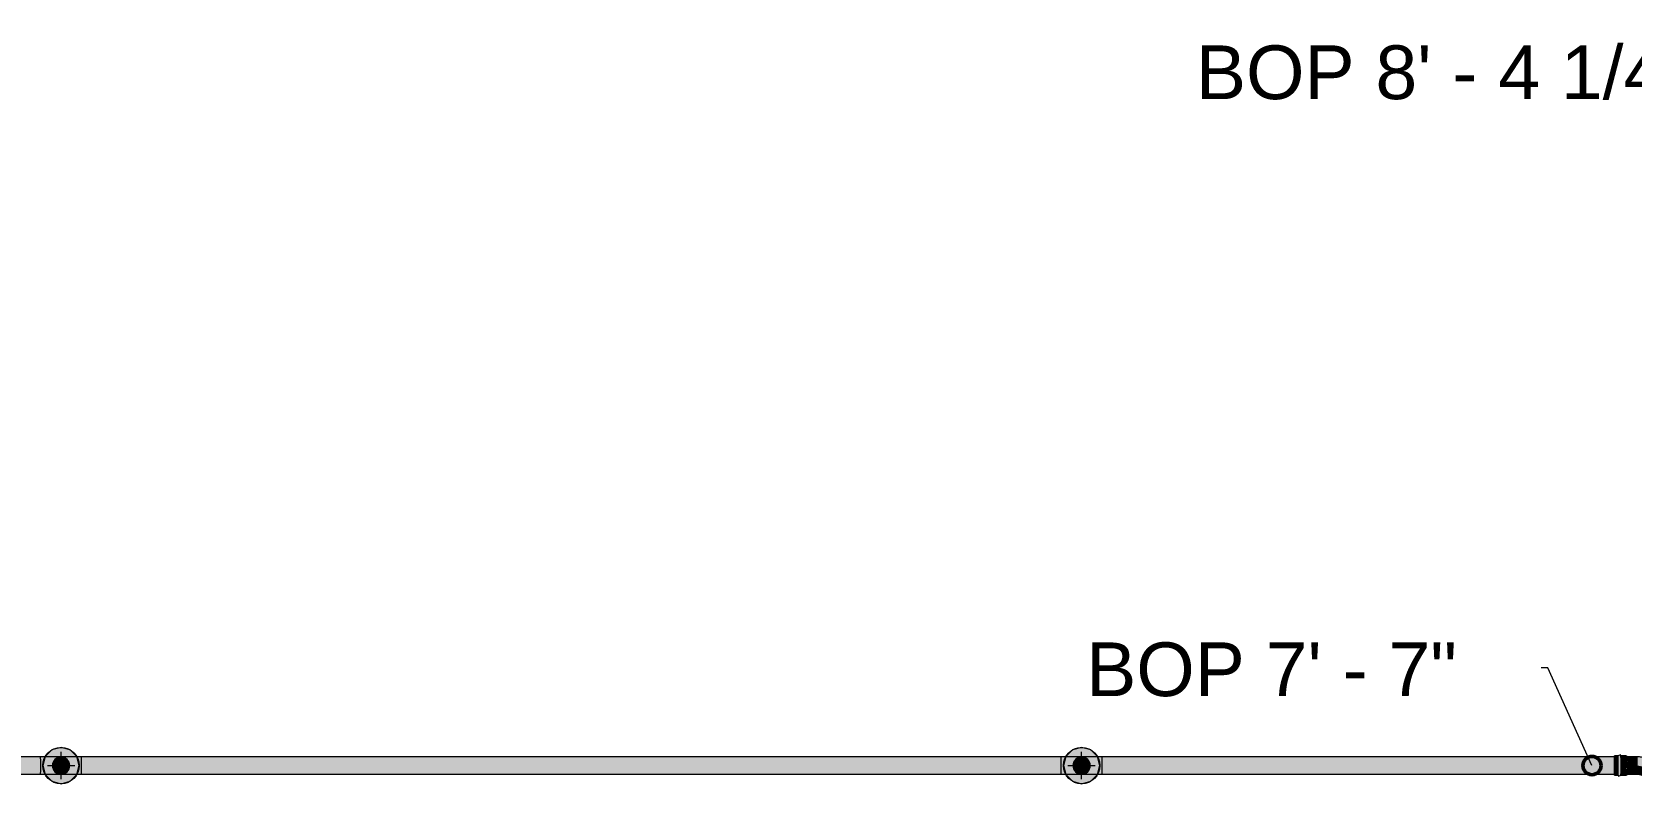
# Model space of a CAD drawing. Header units: inches. Extents: x -3385 to 41, y 7 to 1342.
# Drawn here: x -1183.2 to -1007.7, y 919.2 to 1004.3 of the extents above; entities that cross this region are included whole.
import ezdxf

# ---------------------------------------------------------------- set-up
doc = ezdxf.new("R2010")
doc.units = ezdxf.units.IN
doc.header["$MEASUREMENT"] = 0
for name, color, linetype, lineweight in [('A-ANNO-NOTE', 131, 'Continuous', 9), ('G-ANNO-DIMS', 111, 'Continuous', 9), ('P-PIPE', 3, 'Continuous', 9), ('P-PIPE-CNTR', 3, 'Continuous', 9)]:
    doc.layers.add(name, color=color, linetype=linetype, lineweight=lineweight)
doc.styles.add('Arial', font='arial.ttf', dxfattribs={"height": 5.901198})

# ---------------------------------------------------------------- blocks, each defined once
blk = doc.blocks.new('Victaulic-VicPress316-Elbow 90-45deg Style P568_P571 - Standard-1108852-LOWER PARKING')
at = {"layer": 'P-PIPE'}
for points in [[(-1008.96, 922.52), (-1008.8, 922.68), (-1008.79, 924.07), (-1008.8, 924.8), (-1008.83, 924.85), (-1008.94, 924.94), (-1008.96, 924.97), (-1009.12, 924.8), (-1009.12, 923.41), (-1009.12, 922.68), (-1009.09, 922.63), (-1008.98, 922.54)], [(-1008.8, 922.68), (-1008.24, 922.68), (-1008.23, 924.07), (-1008.24, 924.8), (-1008.8, 924.8), (-1008.79, 923.41), (-1008.79, 922.75)], [(-1008.24, 922.68), (-1008.1, 922.74), (-1008.03, 922.8), (-1008.05, 922.83), (-1008.02, 922.99), (-1008.04, 923.09), (-1008.02, 923.4), (-1008.02, 923.46), (-1008.03, 923.57), (-1008.04, 923.81), (-1008.03, 924.11), (-1008.05, 924.22), (-1008.02, 924.52), (-1008.05, 924.63), (-1008.04, 924.7), (-1008.06, 924.71), (-1008.07, 924.73), (-1008.12, 924.77), (-1008.24, 924.8), (-1008.23, 923.41), (-1008.24, 922.71)], [(-1008.04, 923.74), (-1006.96, 923.74), (-1006.97, 924.69), (-1008.03, 924.68), (-1008.05, 924.63), (-1008.03, 924.46), (-1008.04, 924.41), (-1008.03, 924.11), (-1008.02, 924.02), (-1008.03, 923.89), (-1008.04, 923.75)], [(-1008.02, 922.79), (-1006.96, 922.81), (-1006.96, 923.74), (-1008.04, 923.73), (-1008.02, 923.4), (-1008.05, 923.25), (-1008.04, 923.2), (-1008.04, 923.06), (-1008.02, 922.96), (-1008.05, 922.82), (-1008.02, 922.79)], [(-1004.95, 921.72), (-1004, 921.73), (-1004.05, 921.97), (-1004.12, 922.45), (-1004.25, 922.89), (-1004.43, 923.2), (-1004.83, 923.77), (-1004.9, 923.84), (-1005.31, 924.12), (-1005.54, 924.29), (-1005.83, 924.47), (-1006.24, 924.57), (-1006.89, 924.68), (-1006.97, 924.69), (-1006.96, 924.35), (-1006.96, 923.74), (-1006.19, 923.59), (-1005.54, 923.15), (-1005.1, 922.49), (-1004.95, 921.72)], [(-1008.88, 922.6), (-1008.83, 922.63), (-1008.8, 922.68), (-1008.87, 922.61)], [(-1005.42, 920.64), (-1005.32, 920.65), (-1005.22, 920.67), (-1005.09, 920.65), (-1004.95, 920.64), (-1004.95, 921.72), (-1005.9, 921.73), (-1005.89, 920.66), (-1005.84, 920.64), (-1005.67, 920.66), (-1005.61, 920.65), (-1005.43, 920.64)], [(-1004.03, 920.64), (-1004.03, 920.64), (-1004, 920.67), (-1004.01, 921.73), (-1004.95, 921.72), (-1004.93, 920.64), (-1004.61, 920.66), (-1004.46, 920.64), (-1004.35, 920.65), (-1004.27, 920.65), (-1004.17, 920.67), (-1004.03, 920.64)], [(-1005.27, 919.56), (-1003.89, 919.57), (-1003.84, 919.6), (-1003.75, 919.71), (-1003.73, 919.73), (-1003.89, 919.9), (-1005.27, 919.89), (-1006.01, 919.9), (-1006.06, 919.86), (-1006.15, 919.76), (-1006.17, 919.73), (-1006.01, 919.57), (-1005.27, 919.56)], [(-1005.27, 920.45), (-1003.89, 920.45), (-1003.95, 920.59), (-1004.01, 920.66), (-1004.03, 920.64), (-1004.2, 920.67), (-1004.3, 920.64), (-1004.61, 920.66), (-1004.66, 920.67), (-1004.78, 920.65), (-1005.02, 920.65), (-1005.32, 920.65), (-1005.43, 920.64), (-1005.72, 920.67), (-1005.84, 920.64), (-1005.9, 920.67), (-1005.9, 920.67), (-1005.92, 920.63), (-1005.94, 920.62), (-1005.98, 920.58), (-1006.01, 920.45), (-1005.27, 920.45)], [(-1005.25, 919.89), (-1003.89, 919.9), (-1003.89, 920.45), (-1005.27, 920.45), (-1006.01, 920.45), (-1006.01, 919.9), (-1005.27, 919.89)], [(-1003.81, 919.81), (-1003.84, 919.86), (-1003.89, 919.9), (-1003.81, 919.82)], [(-1005.27, 919.19), (-1003.89, 919.19), (-1003.89, 919.57), (-1005.27, 919.56), (-1006.01, 919.57), (-1006.01, 919.19), (-1005.54, 919.19)]]:
    blk.add_hatch(color=256, dxfattribs=at).paths.add_polyline_path(points, flags=0)
h = blk.add_hatch(color=256, dxfattribs=at)
h.paths.add_polyline_path([(-1009.5, 922.68), (-1009.12, 922.68), (-1009.12, 923.74), (-1009.5, 923.74), (-1009.5, 922.75)], flags=0)
h.paths.add_polyline_path([(-1009.5, 923.74), (-1009.12, 923.74), (-1009.12, 924.8), (-1009.5, 924.8), (-1009.5, 923.91)], flags=0)
h = blk.add_hatch(color=256, dxfattribs=at)
h.paths.add_polyline_path([(-1004.95, 921.72), (-1005.1, 922.49), (-1005.54, 923.15), (-1006.19, 923.59), (-1006.96, 923.74), (-1006.96, 922.79), (-1006.43, 922.65), (-1006.04, 922.25), (-1005.88, 921.73), (-1005.11, 921.72)], flags=0)
h.paths.add_polyline_path([(-1006.96, 923.41), (-1006.96, 923.41), (-1006.63, 923.44)], flags=0)
h = blk.add_hatch(color=256, dxfattribs=at)
h.paths.add_polyline_path([(-1005.83, 924.47), (-1006.35, 924.59), (-1006.24, 924.57), (-1005.95, 924.5)], flags=0)
h.paths.add_polyline_path([(-1005.12, 923.99), (-1005.54, 924.29), (-1005.49, 924.26), (-1005.21, 924.06)], flags=0)
for p, q in [((-1009.12, 924.8), (-1009.5, 924.8)), ((-1008.24, 924.8), (-1008.8, 924.8)), ((-1008.24, 924.8), (-1008.05, 924.72)), ((-1006.97, 924.69), (-1008.07, 924.69)), ((-1008.05, 924.72), (-1008.02, 924.69)), ((-1009.5, 922.68), (-1009.12, 922.68)), ((-1008.8, 922.68), (-1008.24, 922.68)), ((-1008.24, 922.68), (-1008.02, 922.79)), ((-1008.09, 922.79), (-1006.97, 922.79)), ((-1005.9, 921.73), (-1005.9, 920.62)), ((-1004, 920.61), (-1004, 921.73)), ((-1006.01, 920.45), (-1005.9, 920.67)), ((-1006.01, 920.45), (-1006.01, 919.9)), ((-1003.97, 920.65), (-1004, 920.67)), ((-1003.89, 920.45), (-1003.97, 920.65)), ((-1003.89, 919.9), (-1003.89, 920.45)), ((-1006.01, 919.57), (-1006.01, 919.19)), ((-1003.89, 919.19), (-1003.89, 919.57))]:
    blk.add_line(p, q, dxfattribs=at)
at = {"layer": 'P-PIPE', "flags": 128}
for points in [[(-1008.84, 924.92), (-1009.12, 924.82), (-1009.12, 924.81), (-1009.12, 924.8), (-1009.13, 924.79), (-1009.13, 924.78), (-1009.13, 924.77), (-1009.13, 924.76)], [(-1009.08, 922.57), (-1008.8, 922.67), (-1008.8, 922.68), (-1008.8, 922.68), (-1008.79, 922.69), (-1008.79, 922.7), (-1008.79, 922.71), (-1008.79, 922.72), (-1008.79, 922.73), (-1008.79, 922.75), (-1008.79, 922.76), (-1008.79, 922.78), (-1008.79, 922.8), (-1008.79, 922.82), (-1008.79, 922.84), (-1008.79, 922.86), (-1008.79, 922.89), (-1008.79, 922.92), (-1008.79, 922.94), (-1008.79, 922.97), (-1008.79, 923), (-1008.79, 923.03), (-1008.79, 923.06), (-1008.79, 923.1), (-1008.79, 923.13), (-1008.79, 923.17), (-1008.79, 923.2), (-1008.79, 923.24), (-1008.79, 923.28), (-1008.79, 923.32), (-1008.79, 923.35), (-1008.79, 923.39), (-1008.79, 923.43), (-1008.79, 923.48), (-1008.79, 923.52), (-1008.79, 923.56), (-1008.79, 923.6), (-1008.79, 923.64), (-1008.79, 923.68), (-1008.79, 923.73), (-1008.79, 923.77), (-1008.79, 923.81), (-1008.79, 923.85), (-1008.79, 923.9), (-1008.79, 923.94), (-1008.79, 923.98), (-1008.79, 924.02), (-1008.79, 924.06), (-1008.79, 924.1), (-1008.79, 924.14), (-1008.79, 924.18), (-1008.79, 924.22), (-1008.79, 924.26), (-1008.79, 924.29), (-1008.79, 924.33), (-1008.79, 924.36), (-1008.79, 924.4), (-1008.79, 924.43), (-1008.79, 924.46), (-1008.79, 924.49), (-1008.79, 924.52), (-1008.79, 924.55), (-1008.79, 924.58), (-1008.79, 924.6), (-1008.79, 924.63), (-1008.79, 924.65), (-1008.79, 924.67), (-1008.79, 924.69), (-1008.79, 924.71), (-1008.79, 924.73), (-1008.79, 924.74), (-1008.79, 924.75), (-1008.79, 924.77), (-1008.79, 924.78), (-1008.79, 924.79), (-1008.79, 924.79), (-1008.8, 924.8), (-1008.8, 924.81), (-1008.8, 924.83), (-1008.84, 924.92)], [(-1004.86, 923.82), (-1004.95, 923.9), (-1005.04, 923.98), (-1005.13, 924.06), (-1005.22, 924.13), (-1005.32, 924.2), (-1005.42, 924.26), (-1005.52, 924.32), (-1005.63, 924.37), (-1005.74, 924.43), (-1005.85, 924.47), (-1005.96, 924.52), (-1006.07, 924.55), (-1006.18, 924.59), (-1006.3, 924.62), (-1006.41, 924.64), (-1006.53, 924.66), (-1006.65, 924.68), (-1006.77, 924.69), (-1006.88, 924.69), (-1006.97, 924.69)], [(-1004, 921.73), (-1004, 921.85), (-1004.01, 921.96), (-1004.02, 922.08), (-1004.04, 922.2), (-1004.06, 922.32), (-1004.08, 922.43), (-1004.12, 922.55), (-1004.15, 922.66), (-1004.19, 922.77), (-1004.23, 922.88), (-1004.28, 922.99), (-1004.34, 923.1), (-1004.39, 923.2), (-1004.45, 923.3), (-1004.52, 923.4), (-1004.59, 923.5), (-1004.66, 923.59), (-1004.74, 923.68), (-1004.82, 923.77), (-1004.86, 923.82)], [(-1009.13, 922.72), (-1009.13, 922.71), (-1009.13, 922.7), (-1009.13, 922.69), (-1009.12, 922.68), (-1009.12, 922.68), (-1009.12, 922.66), (-1009.08, 922.57)], [(-1006.97, 922.79), (-1006.92, 922.79), (-1006.88, 922.79), (-1006.84, 922.78), (-1006.8, 922.78), (-1006.75, 922.77), (-1006.71, 922.76), (-1006.67, 922.75), (-1006.63, 922.74), (-1006.59, 922.72), (-1006.55, 922.71), (-1006.51, 922.69), (-1006.47, 922.67), (-1006.44, 922.65), (-1006.4, 922.63), (-1006.36, 922.61), (-1006.33, 922.58), (-1006.3, 922.56), (-1006.26, 922.53), (-1006.23, 922.5), (-1006.21, 922.48)], [(-1006.21, 922.48), (-1006.18, 922.45), (-1006.15, 922.42), (-1006.13, 922.38), (-1006.1, 922.35), (-1006.08, 922.31), (-1006.05, 922.28), (-1006.03, 922.24), (-1006.01, 922.2), (-1005.99, 922.17), (-1005.98, 922.13), (-1005.96, 922.09), (-1005.95, 922.05), (-1005.94, 922), (-1005.93, 921.96), (-1005.92, 921.92), (-1005.91, 921.88), (-1005.91, 921.84), (-1005.9, 921.79), (-1005.9, 921.75), (-1005.9, 921.73)], [(-1005.96, 919.9), (-1005.98, 919.9), (-1005.99, 919.9), (-1006, 919.9), (-1006, 919.9), (-1006.01, 919.9), (-1006.02, 919.9), (-1006.05, 919.89), (-1006.13, 919.62)], [(-1006.13, 919.62), (-1006.02, 919.57), (-1006.01, 919.57), (-1006.01, 919.57), (-1006, 919.57), (-1005.99, 919.57), (-1005.98, 919.57), (-1005.97, 919.57), (-1005.96, 919.57), (-1005.94, 919.57), (-1005.93, 919.57), (-1005.91, 919.57), (-1005.89, 919.57), (-1005.87, 919.57), (-1005.85, 919.57), (-1005.82, 919.57), (-1005.8, 919.57), (-1005.77, 919.57), (-1005.74, 919.56), (-1005.72, 919.56), (-1005.69, 919.56), (-1005.65, 919.56), (-1005.62, 919.56), (-1005.59, 919.56), (-1005.55, 919.56), (-1005.52, 919.56), (-1005.48, 919.56), (-1005.45, 919.56), (-1005.41, 919.56), (-1005.37, 919.56), (-1005.33, 919.56), (-1005.29, 919.56), (-1005.25, 919.56), (-1005.21, 919.56), (-1005.17, 919.56), (-1005.13, 919.56), (-1005.08, 919.56), (-1005.04, 919.56), (-1005, 919.56), (-1004.96, 919.56), (-1004.91, 919.56), (-1004.87, 919.56), (-1004.83, 919.56), (-1004.79, 919.56), (-1004.75, 919.56), (-1004.7, 919.56), (-1004.66, 919.56), (-1004.62, 919.56), (-1004.58, 919.56), (-1004.54, 919.56), (-1004.5, 919.56), (-1004.47, 919.56), (-1004.43, 919.56), (-1004.39, 919.56), (-1004.36, 919.56), (-1004.32, 919.56), (-1004.29, 919.56), (-1004.26, 919.56), (-1004.22, 919.56), (-1004.19, 919.56), (-1004.17, 919.56), (-1004.14, 919.57), (-1004.11, 919.57), (-1004.09, 919.57), (-1004.06, 919.57), (-1004.04, 919.57), (-1004.02, 919.57), (-1004, 919.57), (-1003.98, 919.57), (-1003.96, 919.57), (-1003.95, 919.57), (-1003.94, 919.57), (-1003.92, 919.57), (-1003.91, 919.57), (-1003.9, 919.57), (-1003.9, 919.57), (-1003.89, 919.57), (-1003.88, 919.57), (-1003.85, 919.57), (-1003.77, 919.85)], [(-1003.77, 919.85), (-1003.88, 919.9), (-1003.89, 919.9), (-1003.89, 919.9), (-1003.9, 919.9), (-1003.91, 919.9), (-1003.92, 919.9), (-1003.93, 919.9)]]:
    blk.add_lwpolyline(points, dxfattribs=at)
at = {"layer": 'P-PIPE'}
for centre, major_axis, ratio, start_param, end_param in [((-1009.5, 923.74), (0, 1.06), 0.004151, 3.141593, 6.279019), ((-1009.5, 923.74), (0, 1.06), 0.004151, 0, 0.340759), ((-1009.12, 923.74), (0, 1.06), 0.004151, 3.141593, 6.279019), ((-1008.8, 923.74), (0, 1.06), 0.004151, 3.141593, 6.279019), ((-1008.02, 923.74), (0, 0.95), 0.004151, 5.62385, 5.6507), ((-1008.02, 923.74), (0, 0.95), 0.004151, 5.022382, 5.043115), ((-1008.02, 923.74), (0, 0.95), 0.004151, 4.37333, 4.394063), ((-1009.5, 923.74), (0, 1.06), 0.004151, 2.803091, 2.899771), ((-1008.02, 923.74), (0, 0.95), 0.004151, 3.765745, 3.792594), ((-1004.95, 919.9), (1.06, 0), 0.004167, 3.145744, 6.283185), ((-1004.95, 920.67), (0.95, 0), 0.004167, 3.774062, 3.800912), ((-1004.95, 920.67), (0.95, 0), 0.004167, 4.381647, 4.402381), ((-1004.95, 920.67), (0.95, 0), 0.004167, 5.0307, 5.051433), ((-1004.95, 920.67), (0.95, 0), 0.004167, 5.632168, 5.659018), ((-1004.95, 919.57), (1.06, 0), 0.004167, 3.145744, 6.283185), ((-1004.95, 919.19), (-1.06, 0), 0.004167, 0.004151, 3.141593)]:
    blk.add_ellipse(centre, major_axis=major_axis, ratio=ratio, start_param=start_param, end_param=end_param, dxfattribs=at)

msp = doc.modelspace()

# ---------------------------------------------------------------- hatches: boundary and pattern name
at = {"layer": 'A-ANNO-NOTE'}
h = msp.add_hatch(color=256, dxfattribs=at)
edge = h.paths.add_edge_path(flags=0)
edge.add_arc((-1180, 923.743), 2, 0, 360)
for points in [[(-1180, 921.743), (-1179, 922.011), (-1178.268, 922.743), (-1178, 923.743), (-1178.268, 924.743), (-1179, 925.475), (-1180, 925.743), (-1181, 925.475), (-1181.732, 924.743), (-1182, 923.743), (-1181.732, 922.743), (-1181, 922.011)], [(-1068, 921.743), (-1067, 922.011), (-1066.268, 922.743), (-1066, 923.743), (-1066.268, 924.743), (-1067, 925.475), (-1068, 925.743), (-1069, 925.475), (-1069.732, 924.743), (-1070, 923.743), (-1069.732, 922.743), (-1069, 922.011)]]:
    msp.add_hatch(color=256, dxfattribs=at).paths.add_polyline_path(points, flags=0)
h = msp.add_hatch(color=256, dxfattribs=at)
edge = h.paths.add_edge_path(flags=0)
edge.add_arc((-1068, 923.743), 2, 0, 360)
at = {"layer": 'P-PIPE'}
for points in [[(-1196.138, 923.742), (-1182.24, 923.742), (-1182.244, 924.692), (-1289.755, 924.692), (-1289.752, 924.217), (-1289.751, 923.742), (-1266.037, 923.742)], [(-1266.037, 922.792), (-1182.244, 922.792), (-1182.24, 923.269), (-1182.24, 923.742), (-1289.751, 923.742), (-1289.753, 922.792), (-1283.512, 922.792)], [(-1180, 922.793), (-1179.754, 922.825), (-1179.525, 922.92), (-1179.328, 923.071), (-1179.177, 923.268), (-1179.082, 923.497), (-1179.05, 923.743), (-1179.082, 923.989), (-1179.177, 924.218), (-1179.328, 924.415), (-1179.525, 924.566), (-1179.754, 924.66), (-1180, 924.693), (-1180.246, 924.66), (-1180.475, 924.566), (-1180.672, 924.415), (-1180.823, 924.218), (-1180.918, 923.989), (-1180.95, 923.743), (-1180.918, 923.497), (-1180.823, 923.268), (-1180.672, 923.071), (-1180.475, 922.92), (-1180.246, 922.825)], [(-1091.289, 923.742), (-1070.24, 923.742), (-1070.244, 924.692), (-1177.756, 924.692), (-1177.752, 924.217), (-1177.752, 923.742), (-1126.238, 923.742)], [(-1126.238, 922.792), (-1070.244, 922.792), (-1070.24, 923.269), (-1070.24, 923.742), (-1177.752, 923.742), (-1177.754, 922.792), (-1161.188, 922.792)], [(-1068, 922.793), (-1067.754, 922.825), (-1067.525, 922.92), (-1067.328, 923.071), (-1067.177, 923.268), (-1067.082, 923.497), (-1067.05, 923.743), (-1067.082, 923.989), (-1067.177, 924.218), (-1067.328, 924.415), (-1067.525, 924.566), (-1067.754, 924.66), (-1068, 924.693), (-1068.246, 924.66), (-1068.475, 924.566), (-1068.672, 924.415), (-1068.823, 924.218), (-1068.918, 923.989), (-1068.95, 923.743), (-1068.918, 923.497), (-1068.823, 923.268), (-1068.672, 923.071), (-1068.475, 922.92), (-1068.246, 922.825)], [(-1012.652, 923.742), (-1009.496, 923.748), (-1009.501, 924.692), (-1065.756, 924.692), (-1065.752, 924.217), (-1065.752, 923.742), (-1021.39, 923.742)], [(-1009.499, 922.792), (-1009.501, 923.742), (-1065.752, 923.742), (-1065.754, 922.792), (-1009.499, 922.792)]]:
    msp.add_hatch(color=256, dxfattribs=at).paths.add_polyline_path(points, flags=0)
h = msp.add_hatch(color=256, dxfattribs=at)
h.paths.add_polyline_path([(-1177.752, 923.742), (-1177.756, 924.693), (-1179.996, 924.693), (-1179.753, 924.66), (-1179.466, 924.53), (-1179.309, 924.396), (-1179.17, 924.203), (-1179.081, 923.988), (-1179.049, 923.742), (-1178.663, 923.742)], flags=0)
h.paths.add_polyline_path([(-1182.24, 923.988), (-1182.24, 923.988), (-1181.015, 923.755)], flags=0)
h.paths.add_polyline_path([(-1182.24, 923.742), (-1180.95, 923.746), (-1180.916, 923.996), (-1180.822, 924.219), (-1180.672, 924.415), (-1180.433, 924.583), (-1180.361, 924.622), (-1180.182, 924.675), (-1180.003, 924.693), (-1182.244, 924.693), (-1182.24, 924.217), (-1182.24, 923.912)], flags=0)
h = msp.add_hatch(color=256, dxfattribs=at)
h.paths.add_polyline_path([(-1178.663, 922.792), (-1177.756, 922.792), (-1177.752, 923.267), (-1177.752, 923.742), (-1179.05, 923.734), (-1179.083, 923.489), (-1179.177, 923.267), (-1179.328, 923.069), (-1179.566, 922.902), (-1179.638, 922.863), (-1179.817, 922.809), (-1179.991, 922.792), (-1179.525, 922.792)], flags=0)
h.paths.add_polyline_path([(-1180.165, 922.792), (-1180.012, 922.793), (-1180.246, 922.824), (-1180.532, 922.955), (-1180.689, 923.088), (-1180.837, 923.3), (-1180.918, 923.497), (-1180.95, 923.742), (-1182.24, 923.742), (-1182.244, 922.792), (-1180.246, 922.792)], flags=0)
h = msp.add_hatch(color=256, dxfattribs=at)
h.paths.add_polyline_path([(-1180, 922.792), (-1179.749, 922.826), (-1179.522, 922.921), (-1179.324, 923.074), (-1179.174, 923.272), (-1179.081, 923.499), (-1179.05, 923.751), (-1179.082, 923.991), (-1179.178, 924.221), (-1179.329, 924.416), (-1179.527, 924.567), (-1179.755, 924.661), (-1180.002, 924.693), (-1180.247, 924.66), (-1180.476, 924.565), (-1180.672, 924.414), (-1180.824, 924.217), (-1180.918, 923.987), (-1180.95, 923.739), (-1180.917, 923.494), (-1180.822, 923.265), (-1180.67, 923.068), (-1180.472, 922.918), (-1180.242, 922.823), (-1180, 922.792)], flags=0)
h.paths.add_polyline_path([(-1180, 922.793), (-1180.253, 922.828), (-1180.475, 922.92), (-1180.672, 923.071), (-1180.824, 923.272), (-1180.918, 923.497), (-1180.95, 923.746), (-1180.918, 923.989), (-1180.823, 924.218), (-1180.672, 924.415), (-1180.473, 924.566), (-1180.246, 924.66), (-1179.997, 924.692), (-1179.754, 924.66), (-1179.525, 924.566), (-1179.328, 924.415), (-1179.175, 924.211), (-1179.082, 923.989), (-1179.05, 923.742), (-1179.086, 923.488), (-1179.177, 923.268), (-1179.336, 923.065), (-1179.525, 922.92), (-1179.763, 922.824)], flags=0)
h = msp.add_hatch(color=256, dxfattribs=at)
h.paths.add_polyline_path([(-1070.24, 923.988), (-1070.24, 923.988), (-1069.015, 923.755)], flags=0)
h.paths.add_polyline_path([(-1068.95, 923.742), (-1068.916, 923.996), (-1068.822, 924.219), (-1068.672, 924.415), (-1068.433, 924.583), (-1068.361, 924.622), (-1068.182, 924.675), (-1068.003, 924.693), (-1070.244, 924.693), (-1070.24, 924.217), (-1070.24, 923.742), (-1069.02, 923.742)], flags=0)
h.paths.add_polyline_path([(-1067.049, 923.742), (-1065.752, 923.742), (-1065.756, 924.693), (-1067.996, 924.693), (-1067.753, 924.66), (-1067.466, 924.53), (-1067.309, 924.396), (-1067.17, 924.203), (-1067.081, 923.988), (-1067.05, 923.751)], flags=0)
h = msp.add_hatch(color=256, dxfattribs=at)
h.paths.add_polyline_path([(-1065.756, 922.792), (-1065.752, 923.267), (-1065.752, 923.742), (-1067.05, 923.734), (-1067.083, 923.489), (-1067.177, 923.267), (-1067.328, 923.069), (-1067.566, 922.902), (-1067.638, 922.863), (-1067.817, 922.809), (-1067.991, 922.792), (-1067.525, 922.792)], flags=0)
h.paths.add_polyline_path([(-1070.244, 922.792), (-1068.012, 922.793), (-1068.246, 922.824), (-1068.532, 922.955), (-1068.689, 923.088), (-1068.837, 923.3), (-1068.918, 923.497), (-1068.95, 923.742), (-1070.24, 923.742), (-1070.243, 922.824)], flags=0)
h = msp.add_hatch(color=256, dxfattribs=at)
h.paths.add_polyline_path([(-1068, 922.792), (-1067.749, 922.826), (-1067.522, 922.921), (-1067.324, 923.074), (-1067.174, 923.272), (-1067.081, 923.499), (-1067.05, 923.751), (-1067.082, 923.991), (-1067.178, 924.221), (-1067.329, 924.416), (-1067.527, 924.567), (-1067.755, 924.661), (-1068.002, 924.693), (-1068.247, 924.66), (-1068.476, 924.565), (-1068.672, 924.414), (-1068.824, 924.217), (-1068.918, 923.987), (-1068.95, 923.739), (-1068.917, 923.494), (-1068.822, 923.265), (-1068.67, 923.068), (-1068.472, 922.918), (-1068.242, 922.823), (-1068, 922.792)], flags=0)
h.paths.add_polyline_path([(-1068, 922.793), (-1068.253, 922.828), (-1068.475, 922.92), (-1068.672, 923.071), (-1068.824, 923.272), (-1068.918, 923.497), (-1068.95, 923.746), (-1068.918, 923.989), (-1068.823, 924.218), (-1068.672, 924.415), (-1068.473, 924.566), (-1068.246, 924.66), (-1067.997, 924.692), (-1067.754, 924.66), (-1067.525, 924.566), (-1067.328, 924.415), (-1067.175, 924.211), (-1067.082, 923.989), (-1067.05, 923.742), (-1067.086, 923.488), (-1067.177, 923.268), (-1067.336, 923.065), (-1067.525, 922.92), (-1067.763, 922.824)], flags=0)

# ---------------------------------------------------------------- linework, layer by layer
at = {"layer": 'A-ANNO-NOTE'}
for p, q in [((-1181, 925.475), (-1181.732, 924.743)), ((-1180, 925.743), (-1181, 925.475)), ((-1179, 925.475), (-1180, 925.743)), ((-1178.268, 924.743), (-1179, 925.475)), ((-1069, 925.475), (-1069.732, 924.743)), ((-1068, 925.743), (-1069, 925.475)), ((-1067, 925.475), (-1068, 925.743)), ((-1066.268, 924.743), (-1067, 925.475)), ((-1181.732, 924.743), (-1182, 923.743)), ((-1182, 923.743), (-1181.732, 922.743)), ((-1178, 923.743), (-1178.268, 924.743)), ((-1178.268, 922.743), (-1178, 923.743)), ((-1069.732, 924.743), (-1070, 923.743)), ((-1070, 923.743), (-1069.732, 922.743)), ((-1066, 923.743), (-1066.268, 924.743)), ((-1066.268, 922.743), (-1066, 923.743)), ((-1181.732, 922.743), (-1181, 922.011)), ((-1181, 922.011), (-1180, 921.743)), ((-1180, 921.743), (-1179, 922.011)), ((-1179, 922.011), (-1178.268, 922.743)), ((-1069.732, 922.743), (-1069, 922.011)), ((-1069, 922.011), (-1068, 921.743)), ((-1068, 921.743), (-1067, 922.011)), ((-1067, 922.011), (-1066.268, 922.743))]:
    msp.add_line(p, q, dxfattribs=at)
for centre in [(-1180, 923.743), (-1068, 923.743)]:
    msp.add_circle(centre, 2, dxfattribs=at)
at = {"layer": 'G-ANNO-DIMS'}
for p, q in [((-1016.838, 934.462), (-1025.611, 934.462)), ((-1011.985, 923.742), (-1016.838, 934.462))]:
    msp.add_line(p, q, dxfattribs=at)
at = {"layer": 'G-ANNO-DIMS', "lineweight": 50}
msp.add_circle((-1011.985, 923.742), 1, dxfattribs=at)
at = {"layer": 'P-PIPE'}
for p, q in [((-1182.244, 924.692), (-1289.755, 924.692)), ((-1177.756, 924.693), (-1182.244, 924.693)), ((-1070.244, 924.692), (-1177.756, 924.692)), ((-1065.756, 924.693), (-1070.244, 924.693)), ((-1009.499, 924.692), (-1065.756, 924.692)), ((-1289.755, 922.792), (-1182.244, 922.792)), ((-1182.244, 922.792), (-1177.756, 922.792)), ((-1177.756, 922.792), (-1070.244, 922.792)), ((-1070.244, 922.792), (-1065.756, 922.792)), ((-1065.756, 922.792), (-1009.499, 922.792))]:
    msp.add_line(p, q, dxfattribs=at)
for centre, radius, start, end in [((-1180, 923.743), 0.95, 0, 180), ((-1180, 923.743), 0.95, 180, 0), ((-1180, 923.268), 0.475, 90, 270), ((-1180, 924.218), 0.475, 270, 90), ((-1068, 923.743), 0.95, 0, 180), ((-1068, 923.743), 0.95, 180, 0), ((-1068, 923.268), 0.475, 90, 270), ((-1068, 924.218), 0.475, 270, 90)]:
    msp.add_arc(centre, radius, start, end, dxfattribs=at)
for centre, major_axis, start_param, end_param in [((-1182.244, 923.742), (0, 0.951), 6.0213859, 6.2831853), ((-1182.244, 923.742), (0, 0.951), 5.7595865, 6.0192896), ((-1182.244, 923.742), (0, 0.95), 5.4987526, 5.7595865), ((-1182.244, 923.742), (0, 0.951), 5.4977871, 5.758405), ((-1182.244, 923.742), (0, 0.95), 5.2365116, 5.4977871), ((-1182.244, 923.742), (0, 0.951), 5.2359878, 5.4970469), ((-1182.244, 923.742), (0, 0.95), 3.9269908, 4.1882663), ((-1182.244, 923.742), (0, 0.951), 3.9277311, 4.1887902), ((-1182.244, 923.742), (0, 0.95), 4.9744212, 5.2359878), ((-1182.244, 923.742), (0, 0.951), 4.9741884, 5.2355383), ((-1182.244, 923.742), (0, 0.95), 4.712389, 4.9741884), ((-1182.244, 923.742), (0, 0.951), 4.712389, 4.9739716), ((-1182.244, 923.742), (0, 0.95), 4.4505896, 4.712389), ((-1182.244, 923.742), (0, 0.951), 4.4508064, 4.712389), ((-1182.244, 923.742), (0, 0.95), 4.1887902, 4.4503567), ((-1182.244, 923.742), (0, 0.951), 4.1892397, 4.4505896), ((-1177.756, 923.742), (0, 0.951), 4.712389, 6.2831853), ((-1177.756, 923.742), (0, 0.951), 3.1415927, 4.712389), ((-1177.756, 923.742), (0, 0.95), 5.4987526, 5.7595865), ((-1177.756, 923.742), (0, 0.95), 5.2365116, 5.4977871), ((-1177.756, 923.742), (0, 0.95), 3.9269908, 4.1882663), ((-1177.756, 923.742), (0, 0.95), 4.9744212, 5.2359878), ((-1177.756, 923.742), (0, 0.95), 4.712389, 4.9741884), ((-1177.756, 923.742), (0, 0.95), 4.4505896, 4.712389), ((-1177.756, 923.742), (0, 0.95), 4.1887902, 4.4503567), ((-1070.244, 923.742), (0, 0.951), 6.0213859, 6.2831853), ((-1070.244, 923.742), (0, 0.951), 5.7595865, 6.0192896), ((-1070.244, 923.742), (0, 0.951), 5.4977871, 5.758405), ((-1070.244, 923.742), (0, 0.95), 5.4987526, 5.7595865), ((-1070.244, 923.742), (0, 0.951), 5.2359878, 5.4970469), ((-1070.244, 923.742), (0, 0.95), 5.2365116, 5.4977871), ((-1070.244, 923.742), (0, 0.951), 3.9277311, 4.1887902), ((-1070.244, 923.742), (0, 0.95), 3.9269908, 4.1882663), ((-1070.244, 923.742), (0, 0.951), 4.9741884, 5.2355383), ((-1070.244, 923.742), (0, 0.95), 4.9744212, 5.2359878), ((-1070.244, 923.742), (0, 0.951), 4.712389, 4.9739716), ((-1070.244, 923.742), (0, 0.95), 4.712389, 4.9741884), ((-1070.244, 923.742), (0, 0.951), 4.4508064, 4.712389), ((-1070.244, 923.742), (0, 0.95), 4.4505896, 4.712389), ((-1070.244, 923.742), (0, 0.951), 4.1892397, 4.4505896), ((-1070.244, 923.742), (0, 0.95), 4.1887902, 4.4503567), ((-1065.756, 923.742), (0, 0.951), 4.712389, 6.2831853), ((-1065.756, 923.742), (0, 0.951), 3.1415927, 4.712389), ((-1065.756, 923.742), (0, 0.95), 5.4987526, 5.7595865), ((-1065.756, 923.742), (0, 0.95), 5.2365116, 5.4977871), ((-1065.756, 923.742), (0, 0.95), 3.9269908, 4.1882663), ((-1065.756, 923.742), (0, 0.95), 4.9744212, 5.2359878), ((-1065.756, 923.742), (0, 0.95), 4.712389, 4.9741884), ((-1065.756, 923.742), (0, 0.95), 4.4505896, 4.712389), ((-1065.756, 923.742), (0, 0.95), 4.1887902, 4.4503567), ((-1182.244, 923.742), (0, 0.951), 3.1415927, 3.403392), ((-1182.244, 923.742), (0, 0.951), 3.4054884, 3.6651914), ((-1182.244, 923.742), (0, 0.95), 3.6651914, 3.9260253), ((-1182.244, 923.742), (0, 0.951), 3.6663729, 3.9269908), ((-1177.756, 923.742), (0, 0.95), 3.6651914, 3.9260253), ((-1070.244, 923.742), (0, 0.951), 3.1415927, 3.403392), ((-1070.244, 923.742), (0, 0.951), 3.4054884, 3.6651914), ((-1070.244, 923.742), (0, 0.951), 3.6663729, 3.9269908), ((-1070.244, 923.742), (0, 0.95), 3.6651914, 3.9260253), ((-1065.756, 923.742), (0, 0.95), 3.6651914, 3.9260253)]:
    msp.add_ellipse(centre, major_axis=major_axis, ratio=0.0041513, start_param=start_param, end_param=end_param, dxfattribs=at)
at = {"layer": 'P-PIPE-CNTR'}
for p, q in [((-1180, 922.243), (-1180, 925.243)), ((-1068, 922.243), (-1068, 925.243)), ((-1181.5, 923.743), (-1178.5, 923.743)), ((-1069.5, 923.743), (-1066.5, 923.743))]:
    msp.add_line(p, q, dxfattribs=at)

# ---------------------------------------------------------------- block references
at = {"layer": 'P-PIPE'}
msp.add_blockref('Victaulic-VicPress316-Elbow 90-45deg Style P568_P571 - Standard-1108852-LOWER PARKING', (0, 0), dxfattribs=at)

# ---------------------------------------------------------------- texts
at = {"layer": 'G-ANNO-DIMS', "insert": (-1055.445, 1002.819), "char_height": 5.9012, "width": 64.872, "attachment_point": 1, "line_spacing_factor": 0.938532, "style": 'Arial', "bg_fill": 3, "box_fill_scale": 1.25, "bg_fill_color": 0, "bg_fill_transparency": 0}
msp.add_mtext('BOP 8\' - 4 1/4"', dxfattribs=at)

# ---------------------------------------------------------------- next in the draw order: texts
at = {"layer": 'G-ANNO-DIMS', "insert": (-1067.491, 937.266), "char_height": 5.9012, "width": 48.456, "attachment_point": 1, "line_spacing_factor": 0.938532, "style": 'Arial', "bg_fill": 3, "box_fill_scale": 1.25, "bg_fill_color": 0, "bg_fill_transparency": 0}
msp.add_mtext('BOP 7\' - 7"', dxfattribs=at)

doc.saveas('drawing.dxf')
